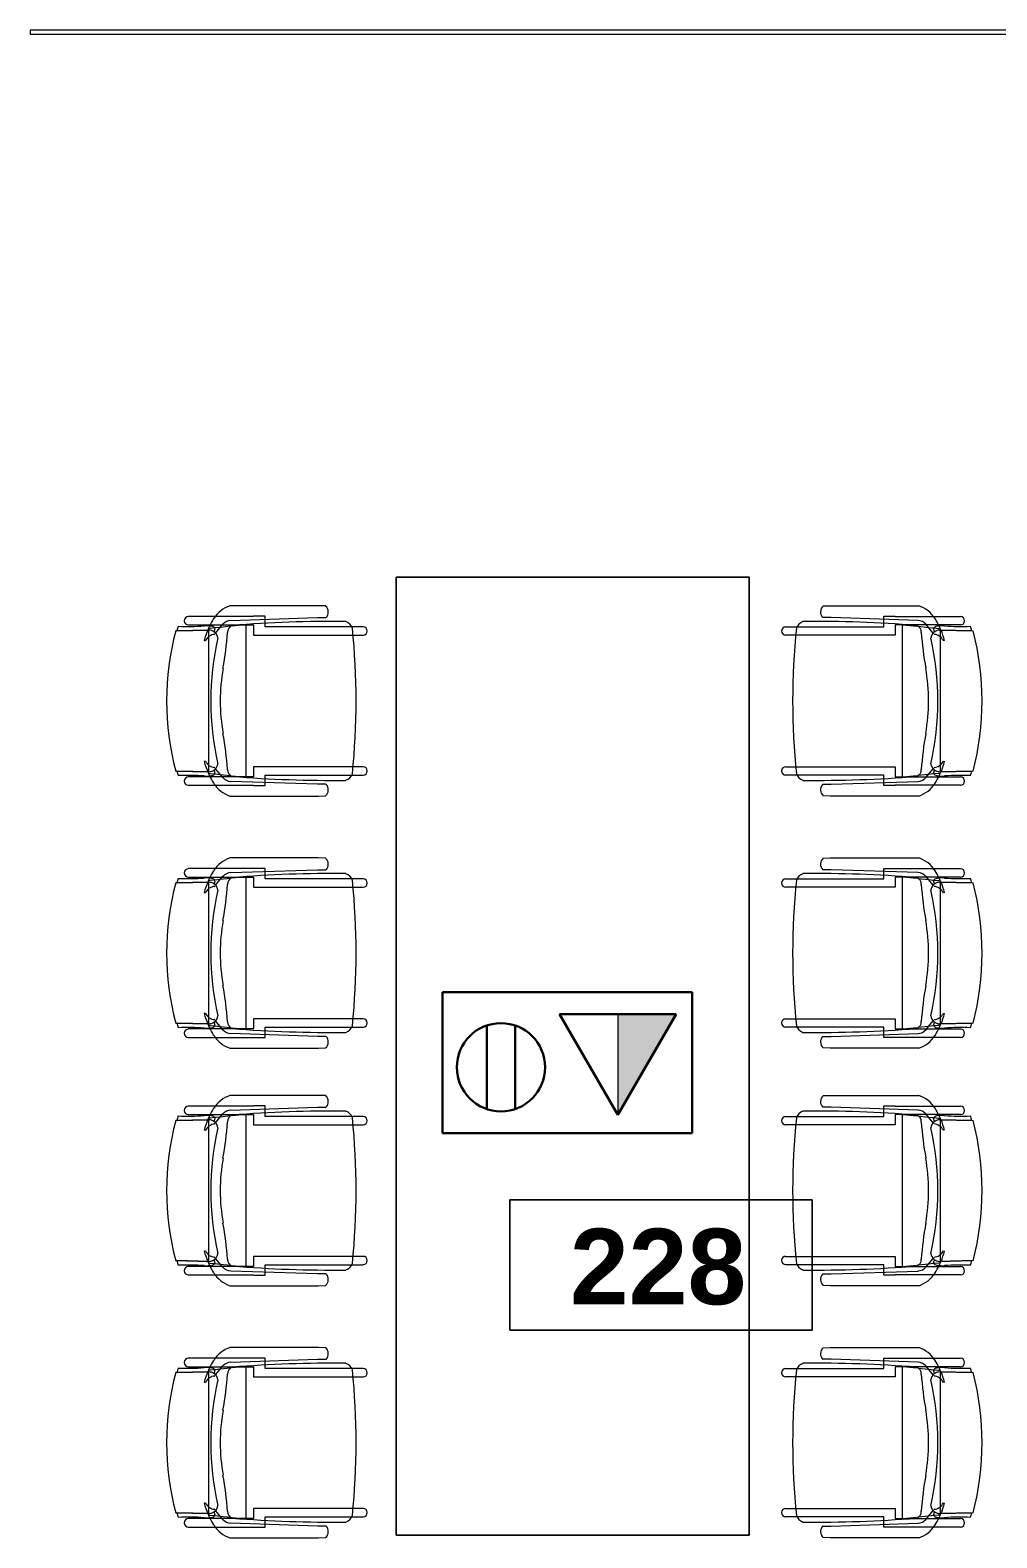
# Model space of a CAD drawing. Header units: inches. Extents: x 1180 to 3050, y -149 to 1363.
# Drawn here: x 2510.4 to 2625.4, y 184.6 to 364 of the extents above; entities that cross this region are included whole.
import ezdxf

# ---------------------------------------------------------------- set-up
doc = ezdxf.new("R2010")
doc.units = ezdxf.units.IN
doc.header["$MEASUREMENT"] = 0
for name, color, linetype, lineweight in [('A-ANNO-NOTE', 131, 'Continuous', 30), ('A-AREA-IDEN', 2, 'Continuous', 9), ('I-FURN', 30, 'Continuous', 9), ('I-WALL', 2, 'Continuous', 13)]:
    doc.layers.add(name, color=color, linetype=linetype, lineweight=lineweight)
doc.styles.add('Swis721 Lt BT_B_1', font='', dxfattribs={"height": 9})
doc.styles.get('Swis721 Lt BT_B_1').set_extended_font_data('Swis721 Lt BT', bold=True)

# ---------------------------------------------------------------- blocks, each defined once
blk = doc.blocks.new('Huge island1 - Huge island-6951062-FIRST FLOOR POWER _ SIGNAL')
at = {"layer": 'I-FURN'}
for p, q in [((2553.91, 298.88), (2553.91, 184.88)), ((2595.91, 298.88), (2553.91, 298.88)), ((2553.91, 298.88), (2595.91, 298.88)), ((2553.91, 184.88), (2553.91, 298.88)), ((2595.91, 184.88), (2595.91, 298.88)), ((2595.91, 298.88), (2595.91, 184.88)), ((2553.91, 184.88), (2595.91, 184.88)), ((2595.91, 184.88), (2553.91, 184.88))]:
    blk.add_line(p, q, dxfattribs=at)
blk = doc.blocks.new('F-Haworth_Chair_X99-Seminar - X99 Seminar Chair with Glides-V114-FIRST FLOOR POWER _ SIGNAL')
at = {"layer": 'I-FURN'}
for p, q in [((-8.34, 11.52), (-8.42, 7.57)), ((-8.42, 7.57), (-8.34, 11.37)), ((8.42, 7.57), (8.34, 11.52)), ((8.34, 11.37), (8.42, 7.57)), ((-10.04, 10.02), (-10.04, 6.81)), ((-9.04, 7.4), (-9.04, 10.02)), ((9.04, 10.02), (9.04, 7.4)), ((10.04, 6.81), (10.04, 10.02)), ((-9.04, 5.99), (-9.04, 7.4)), ((-8.62, 7.42), (-8.68, 6.91)), ((-8.6, 7.6), (-8.62, 7.43)), ((-8.49, 7.6), (-8.56, 7.6)), ((-7.65, 7.6), (-8.4, 7.6)), ((7.65, 7.6), (-7.65, 7.6)), ((-7.18, 7.99), (-7.21, 8.13)), ((7.21, 8.13), (7.18, 7.99)), ((8.4, 7.6), (7.65, 7.6)), ((8.56, 7.6), (8.49, 7.6)), ((8.62, 7.43), (8.6, 7.6)), ((8.68, 6.91), (8.62, 7.42)), ((9.04, 7.4), (9.04, 5.99)), ((-10.04, 6.81), (-10.04, 5)), ((-9.13, 5.92), (-8.07, 6.77)), ((-9.04, 3.62), (-9.04, 5.99)), ((-8.75, 6.22), (-8.88, 4.99)), ((-8.68, 6.87), (-8.75, 6.22)), ((-8.61, 6.81), (-8.23, 6.95)), ((-8.03, 6.81), (-7.95, 6.87)), ((-7.93, 6.88), (-7.93, 6.89)), ((7.93, 6.89), (7.93, 6.88)), ((7.95, 6.87), (8.03, 6.81)), ((8.07, 6.77), (9.13, 5.92)), ((8.23, 6.95), (8.61, 6.81)), ((8.75, 6.22), (8.68, 6.87)), ((8.88, 4.99), (8.75, 6.22)), ((9.04, 5.99), (9.04, 3.62)), ((10.04, 5), (10.04, 6.81)), ((-11.32, 5.06), (-11.32, -5.48)), ((-10.04, 4.99), (-10.04, 2.27)), ((-9.92, -5.36), (-9.57, 4.97)), ((-8.9, 4.8), (-9.07, 3.2)), ((-9.04, 3.43), (-9.04, 3.62)), ((-8.88, 4.99), (-8.89, 4.91)), ((8.89, 4.91), (8.88, 4.99)), ((9.07, 3.2), (8.9, 4.8)), ((9.04, 3.62), (9.04, 3.43)), ((9.57, 4.97), (9.92, -5.36)), ((10.04, 2.27), (10.04, 4.99)), ((11.32, -5.48), (11.32, 5.06)), ((-10.04, 2.27), (-10.07, 2.27)), ((-10.07, 2.27), (-10.07, 0.89)), ((-9.07, 3.2), (-9.07, 3.12)), ((-9.07, 3.12), (9.07, 3.12)), ((-9.04, 3.12), (-9.04, 3.43)), ((-9.04, 2.27), (-9.04, 3.12)), ((-7.83, 2.27), (-9.04, 2.27)), ((-7.83, -9.57), (-7.83, 2.27)), ((9.04, 2.27), (7.83, 2.27)), ((7.83, 2.27), (7.83, -9.57)), ((9.04, 3.43), (9.04, 3.12)), ((9.04, 3.12), (9.04, 2.27)), ((9.07, 3.12), (9.07, 3.2)), ((10.07, 2.27), (10.04, 2.27)), ((10.07, 0.89), (10.07, 2.27)), ((-10.07, 0.89), (-9.71, 0.89)), ((-9.71, 0.89), (-9.2, 0.89)), ((-9.2, 0.89), (-8.82, 0.89)), ((-8.82, 0.89), (-8.82, -9.44)), ((8.82, 0.89), (9.2, 0.89)), ((8.82, -9.44), (8.82, 0.89)), ((9.2, 0.89), (9.71, 0.89)), ((9.71, 0.89), (10.07, 0.89)), ((-9.92, -6.36), (-9.92, -5.36)), ((9.92, -5.36), (9.92, -6.36)), ((-11.32, -5.48), (-11.3, -6.32)), ((11.3, -6.32), (11.32, -5.48)), ((-8.82, -9.44), (-8.82, -10.78)), ((-7.83, -10.78), (-7.83, -9.57)), ((7.83, -9.57), (7.83, -10.78)), ((8.82, -10.78), (8.82, -9.44))]:
    blk.add_line(p, q, dxfattribs=at)
for centre, radius, start, end in [((0, -20.29), 32.89, 75.3075, 104.696), ((-36.06, 10.03), 27.2, 355.9857, 2.5118), ((0, -20.73), 33.17, 104.5766, 105.5522), ((0, -20.73), 33.17, 74.4478, 75.4234), ((36.06, 10.03), 27.2, 177.4882, 184.0143), ((-9.54, 10.02), 0.498, 360, 180), ((9.54, 10.02), 0.498, 360, 180), ((-4.71, -1.15), 9.61, 116.0036, 121.9522), ((-5.2, 7.86), 3.74, 175.9857, 189.9064), ((-4.71, -1.15), 9.61, 113.5094, 116.0036), ((-8.28, 7.33), 0.613, 189.9064, 237.4573), ((-4.71, -1.15), 9.61, 112.927, 113.3607), ((-4.71, -1.15), 9.61, 105.0666, 112.7369), ((-7.37, 7.55), 1.05, 178.8214, 214.7998), ((-7.37, 7.55), 1.05, 178.8214, 264.0446), ((-6.55, 6.76), 1.38, 147.5752, 174.9122), ((-6.55, 6.76), 1.38, 117.0503, 145.9813), ((0, -26.49), 33.83, 77.2285, 102.7715), ((6.55, 6.76), 1.38, 34.0187, 62.9497), ((4.71, -1.15), 9.61, 67.2631, 74.9334), ((7.37, 7.55), 1.05, 275.9554, 1.1786), ((6.55, 6.76), 1.38, 5.0878, 32.4248), ((7.37, 7.55), 1.05, 325.2002, 1.1786), ((4.71, -1.15), 9.61, 66.6393, 67.073), ((4.71, -1.15), 9.61, 63.9964, 66.4906), ((8.28, 7.33), 0.613, 302.5427, 350.0936), ((5.2, 7.86), 3.74, 350.0936, 4.0143), ((4.71, -1.15), 9.61, 58.0478, 63.9964), ((-7.87, 3.92), 3.63, 121.9522, 161.8211), ((-8.18, 4.9), 1.39, 132.8922, 177.1987), ((-11.32, 48.08), 42.84, 274.2301, 280.0233), ((0, -15.97), 22.19, 79.9767, 100.0233), ((11.32, 48.08), 42.84, 259.9767, 265.7699), ((8.18, 4.9), 1.39, 2.8013, 47.1078), ((7.87, 3.92), 3.63, 18.1789, 58.0478), ((144.06, -7.32), 153.52, 175.4787, 180.5251), ((-8.24, 4.59), 0.763, 84.2338, 165.7662), ((8.24, 4.59), 0.763, 14.2338, 95.7662), ((-144.06, -7.32), 153.52, 359.4749, 4.5213), ((-10.58, -5.68), 0.956, 221.8901, 314.1099), ((10.58, -5.68), 0.956, 225.8901, 318.1099), ((-8.21, -8.28), 1.31, 200.0433, 249.9567), ((8.21, -8.28), 1.31, 290.0433, 339.9567), ((0, 75.01), 84.96, 264.1475, 275.8525), ((-8.32, -10.78), 0.495, 180, 360), ((8.32, -10.78), 0.495, 180, 360)]:
    blk.add_arc(centre, radius, start, end, dxfattribs=at)
blk = doc.blocks.new('F-Haworth_Chair_X99-Seminar - X99 Seminar Chair with Glides-V115-FIRST FLOOR POWER _ SIGNAL')
at = {"layer": 'I-FURN'}
for p, q in [((-8.34, 11.52), (-8.42, 7.57)), ((-8.42, 7.57), (-8.34, 11.37)), ((8.42, 7.57), (8.34, 11.52)), ((8.34, 11.37), (8.42, 7.57)), ((-10.04, 10.02), (-10.04, 6.81)), ((-9.04, 7.4), (-9.04, 10.02)), ((9.04, 10.02), (9.04, 7.4)), ((10.04, 6.81), (10.04, 10.02)), ((-9.04, 5.99), (-9.04, 7.4)), ((-8.62, 7.42), (-8.68, 6.91)), ((-8.6, 7.6), (-8.62, 7.43)), ((-8.49, 7.6), (-8.56, 7.6)), ((-7.65, 7.6), (-8.4, 7.6)), ((7.65, 7.6), (-7.65, 7.6)), ((-7.18, 7.99), (-7.21, 8.13)), ((7.21, 8.13), (7.18, 7.99)), ((8.4, 7.6), (7.65, 7.6)), ((8.56, 7.6), (8.49, 7.6)), ((8.62, 7.43), (8.6, 7.6)), ((8.68, 6.91), (8.62, 7.42)), ((9.04, 7.4), (9.04, 5.99)), ((-10.04, 6.81), (-10.04, 5)), ((-9.13, 5.92), (-8.07, 6.77)), ((-9.04, 3.62), (-9.04, 5.99)), ((-8.75, 6.22), (-8.88, 4.99)), ((-8.68, 6.87), (-8.75, 6.22)), ((-8.61, 6.81), (-8.23, 6.95)), ((-8.03, 6.81), (-7.95, 6.87)), ((-7.93, 6.88), (-7.93, 6.89)), ((7.93, 6.89), (7.93, 6.88)), ((7.95, 6.87), (8.03, 6.81)), ((8.07, 6.77), (9.13, 5.92)), ((8.23, 6.95), (8.61, 6.81)), ((8.75, 6.22), (8.68, 6.87)), ((8.88, 4.99), (8.75, 6.22)), ((9.04, 5.99), (9.04, 3.62)), ((10.04, 5), (10.04, 6.81)), ((-11.32, 5.06), (-11.32, -5.48)), ((-10.04, 4.99), (-10.04, 2.27)), ((-9.92, -5.36), (-9.57, 4.97)), ((-8.9, 4.8), (-9.07, 3.2)), ((-9.04, 3.43), (-9.04, 3.62)), ((-8.88, 4.99), (-8.89, 4.91)), ((8.89, 4.91), (8.88, 4.99)), ((9.07, 3.2), (8.9, 4.8)), ((9.04, 3.62), (9.04, 3.43)), ((9.57, 4.97), (9.92, -5.36)), ((10.04, 2.27), (10.04, 4.99)), ((11.32, -5.48), (11.32, 5.06)), ((-10.04, 2.27), (-10.07, 2.27)), ((-10.07, 2.27), (-10.07, 0.89)), ((-9.07, 3.2), (-9.07, 3.12)), ((-9.07, 3.12), (9.07, 3.12)), ((-9.04, 3.12), (-9.04, 3.43)), ((-9.04, 2.27), (-9.04, 3.12)), ((-7.83, 2.27), (-9.04, 2.27)), ((-7.83, -9.57), (-7.83, 2.27)), ((9.04, 2.27), (7.83, 2.27)), ((7.83, 2.27), (7.83, -9.57)), ((9.04, 3.43), (9.04, 3.12)), ((9.04, 3.12), (9.04, 2.27)), ((9.07, 3.12), (9.07, 3.2)), ((10.07, 2.27), (10.04, 2.27)), ((10.07, 0.89), (10.07, 2.27)), ((-10.07, 0.89), (-9.71, 0.89)), ((-9.71, 0.89), (-9.2, 0.89)), ((-9.2, 0.89), (-8.82, 0.89)), ((-8.82, 0.89), (-8.82, -1.17)), ((8.82, 0.89), (9.2, 0.89)), ((8.82, -1.17), (8.82, 0.89)), ((9.2, 0.89), (9.71, 0.89)), ((9.71, 0.89), (10.07, 0.89)), ((-8.82, -1.2), (-8.82, -9.44)), ((8.82, -9.44), (8.82, -1.2)), ((-9.92, -6.36), (-9.92, -5.36)), ((9.92, -5.36), (9.92, -6.36)), ((-11.32, -5.48), (-11.3, -6.32)), ((11.3, -6.32), (11.32, -5.48)), ((-8.82, -9.44), (-8.82, -10.78)), ((-7.83, -10.78), (-7.83, -9.57)), ((7.83, -9.57), (7.83, -10.78)), ((8.82, -10.78), (8.82, -9.44))]:
    blk.add_line(p, q, dxfattribs=at)
for centre, radius, start, end in [((0, -20.29), 32.89, 75.3075, 104.696), ((-36.06, 10.03), 27.2, 355.9857, 2.5118), ((0, -20.73), 33.17, 104.5766, 105.5522), ((0, -20.73), 33.17, 74.4478, 75.4234), ((36.06, 10.03), 27.2, 177.4882, 184.0143), ((-9.54, 10.02), 0.498, 360, 180), ((9.54, 10.02), 0.498, 360, 180), ((-4.71, -1.15), 9.61, 116.0036, 121.9522), ((-5.2, 7.86), 3.74, 175.9857, 189.9064), ((-4.71, -1.15), 9.61, 113.5094, 116.0036), ((-8.28, 7.33), 0.613, 189.9064, 237.4573), ((-4.71, -1.15), 9.61, 112.927, 113.3607), ((-4.71, -1.15), 9.61, 105.0666, 112.7369), ((-7.37, 7.55), 1.05, 178.8214, 214.7998), ((-7.37, 7.55), 1.05, 178.8214, 264.0446), ((-6.55, 6.76), 1.38, 147.5752, 174.9122), ((-6.55, 6.76), 1.38, 117.0503, 145.9813), ((0, -26.49), 33.83, 77.2285, 102.7715), ((6.55, 6.76), 1.38, 34.0187, 62.9497), ((4.71, -1.15), 9.61, 67.2631, 74.9334), ((7.37, 7.55), 1.05, 275.9554, 1.1786), ((6.55, 6.76), 1.38, 5.0878, 32.4248), ((7.37, 7.55), 1.05, 325.2002, 1.1786), ((4.71, -1.15), 9.61, 66.6393, 67.073), ((4.71, -1.15), 9.61, 63.9964, 66.4906), ((8.28, 7.33), 0.613, 302.5427, 350.0936), ((5.2, 7.86), 3.74, 350.0936, 4.0143), ((4.71, -1.15), 9.61, 58.0478, 63.9964), ((-7.87, 3.92), 3.63, 121.9522, 161.8211), ((-8.18, 4.9), 1.39, 132.8922, 177.1987), ((-11.32, 48.08), 42.84, 274.2301, 280.0233), ((0, -15.97), 22.19, 79.9767, 100.0233), ((11.32, 48.08), 42.84, 259.9767, 265.7699), ((8.18, 4.9), 1.39, 2.8013, 47.1078), ((7.87, 3.92), 3.63, 18.1789, 58.0478), ((144.06, -7.32), 153.52, 175.4787, 180.5251), ((-8.24, 4.59), 0.763, 84.2338, 165.7662), ((8.24, 4.59), 0.763, 14.2338, 95.7662), ((-144.06, -7.32), 153.52, 359.4749, 4.5213), ((-10.58, -5.68), 0.956, 221.8901, 314.1099), ((10.58, -5.68), 0.956, 225.8901, 318.1099), ((-8.21, -8.28), 1.31, 200.0433, 249.9567), ((8.21, -8.28), 1.31, 290.0433, 339.9567), ((0, 75.01), 84.96, 264.1475, 275.8525), ((-8.32, -10.78), 0.495, 180, 360), ((8.32, -10.78), 0.495, 180, 360)]:
    blk.add_arc(centre, radius, start, end, dxfattribs=at)
blk = doc.blocks.new('F-Haworth_Chair_X99-Seminar - X99 Seminar Chair with Glides-V116-FIRST FLOOR POWER _ SIGNAL')
at = {"layer": 'I-FURN'}
for p, q in [((-8.34, 11.52), (-8.42, 7.57)), ((-8.42, 7.57), (-8.34, 11.37)), ((8.42, 7.57), (8.34, 11.52)), ((8.34, 11.37), (8.42, 7.57)), ((-10.04, 10.02), (-10.04, 6.81)), ((-9.04, 7.4), (-9.04, 10.02)), ((9.04, 10.02), (9.04, 7.4)), ((10.04, 6.81), (10.04, 10.02)), ((-9.04, 5.99), (-9.04, 7.4)), ((-8.62, 7.42), (-8.68, 6.91)), ((-8.6, 7.6), (-8.62, 7.43)), ((-8.49, 7.6), (-8.56, 7.6)), ((-7.65, 7.6), (-8.4, 7.6)), ((7.65, 7.6), (-7.65, 7.6)), ((-7.18, 7.99), (-7.21, 8.13)), ((7.21, 8.13), (7.18, 7.99)), ((8.4, 7.6), (7.65, 7.6)), ((8.56, 7.6), (8.49, 7.6)), ((8.62, 7.43), (8.6, 7.6)), ((8.68, 6.91), (8.62, 7.42)), ((9.04, 7.4), (9.04, 5.99)), ((-10.04, 6.81), (-10.04, 5)), ((-9.13, 5.92), (-8.07, 6.77)), ((-9.04, 3.62), (-9.04, 5.99)), ((-8.75, 6.22), (-8.88, 4.99)), ((-8.68, 6.87), (-8.75, 6.22)), ((-8.61, 6.81), (-8.23, 6.95)), ((-8.03, 6.81), (-7.95, 6.87)), ((-7.93, 6.88), (-7.93, 6.89)), ((7.93, 6.89), (7.93, 6.88)), ((7.95, 6.87), (8.03, 6.81)), ((8.07, 6.77), (9.13, 5.92)), ((8.23, 6.95), (8.61, 6.81)), ((8.75, 6.22), (8.68, 6.87)), ((8.88, 4.99), (8.75, 6.22)), ((9.04, 5.99), (9.04, 3.62)), ((10.04, 5), (10.04, 6.81)), ((-11.32, 5.06), (-11.32, -5.48)), ((-10.04, 4.99), (-10.04, 2.27)), ((-9.92, -5.36), (-9.57, 4.97)), ((-8.9, 4.8), (-9.07, 3.2)), ((-9.04, 3.43), (-9.04, 3.62)), ((-8.88, 4.99), (-8.89, 4.91)), ((8.89, 4.91), (8.88, 4.99)), ((9.07, 3.2), (8.9, 4.8)), ((9.04, 3.62), (9.04, 3.43)), ((9.57, 4.97), (9.92, -5.36)), ((10.04, 2.27), (10.04, 4.99)), ((11.32, -5.48), (11.32, 5.06)), ((-10.04, 2.27), (-10.07, 2.27)), ((-10.07, 2.27), (-10.07, 0.89)), ((-9.07, 3.2), (-9.07, 3.12)), ((-9.07, 3.12), (9.07, 3.12)), ((-9.04, 3.12), (-9.04, 3.43)), ((-9.04, 2.27), (-9.04, 3.12)), ((-7.83, 2.27), (-9.04, 2.27)), ((-7.83, -9.57), (-7.83, 2.27)), ((9.04, 2.27), (7.83, 2.27)), ((7.83, 2.27), (7.83, -9.57)), ((9.04, 3.43), (9.04, 3.12)), ((9.04, 3.12), (9.04, 2.27)), ((9.07, 3.12), (9.07, 3.2)), ((10.07, 2.27), (10.04, 2.27)), ((10.07, 0.89), (10.07, 2.27)), ((-10.07, 0.89), (-9.71, 0.89)), ((-9.71, 0.89), (-9.2, 0.89)), ((-9.2, 0.89), (-8.82, 0.89)), ((-8.82, 0.89), (-8.82, -9.44)), ((8.82, 0.89), (9.2, 0.89)), ((8.82, -9.44), (8.82, 0.89)), ((9.2, 0.89), (9.71, 0.89)), ((9.71, 0.89), (10.07, 0.89)), ((-9.92, -6.36), (-9.92, -5.36)), ((9.92, -5.36), (9.92, -6.36)), ((-11.32, -5.48), (-11.3, -6.32)), ((11.3, -6.32), (11.32, -5.48)), ((-8.82, -9.44), (-8.82, -10.78)), ((-7.83, -10.78), (-7.83, -9.57)), ((7.83, -9.57), (7.83, -10.78)), ((8.82, -10.78), (8.82, -9.44))]:
    blk.add_line(p, q, dxfattribs=at)
for centre, radius, start, end in [((0, -20.29), 32.89, 75.3075, 104.696), ((-36.06, 10.03), 27.2, 355.9857, 2.5118), ((0, -20.73), 33.17, 104.5766, 105.5522), ((0, -20.73), 33.17, 74.4478, 75.4234), ((36.06, 10.03), 27.2, 177.4882, 184.0143), ((-9.54, 10.02), 0.498, 360, 180), ((9.54, 10.02), 0.498, 360, 180), ((-4.71, -1.15), 9.61, 116.0036, 121.9522), ((-5.2, 7.86), 3.74, 175.9857, 189.9064), ((-4.71, -1.15), 9.61, 113.5094, 116.0036), ((-8.28, 7.33), 0.613, 189.9064, 237.4573), ((-4.71, -1.15), 9.61, 112.927, 113.3607), ((-4.71, -1.15), 9.61, 105.0666, 112.7369), ((-7.37, 7.55), 1.05, 178.8214, 214.7998), ((-7.37, 7.55), 1.05, 178.8214, 264.0446), ((-6.55, 6.76), 1.38, 147.5752, 174.9122), ((-6.55, 6.76), 1.38, 117.0503, 146.3262), ((0, -26.49), 33.83, 77.2285, 102.7715), ((6.55, 6.76), 1.38, 34.0187, 62.9497), ((4.71, -1.15), 9.61, 67.2631, 74.9334), ((7.37, 7.55), 1.05, 275.9554, 1.1786), ((6.55, 6.76), 1.38, 5.0878, 32.4248), ((7.37, 7.55), 1.05, 325.2002, 1.1786), ((4.71, -1.15), 9.61, 66.6393, 67.073), ((4.71, -1.15), 9.61, 63.9964, 66.4906), ((8.28, 7.33), 0.613, 302.5427, 350.0936), ((5.2, 7.86), 3.74, 350.0936, 4.0143), ((4.71, -1.15), 9.61, 58.0478, 63.9964), ((-7.87, 3.92), 3.63, 121.9522, 161.8211), ((-8.18, 4.9), 1.39, 132.8922, 177.1987), ((-11.32, 48.08), 42.84, 274.2301, 280.0233), ((0, -15.97), 22.19, 79.9767, 100.0233), ((11.32, 48.08), 42.84, 259.9767, 265.7699), ((8.18, 4.9), 1.39, 2.8013, 47.1078), ((7.87, 3.92), 3.63, 18.1789, 58.0478), ((144.06, -7.32), 153.52, 175.4787, 180.5251), ((-8.24, 4.59), 0.763, 84.2338, 165.7662), ((8.24, 4.59), 0.763, 14.2338, 95.7662), ((-144.06, -7.32), 153.52, 359.4749, 4.5213), ((-10.58, -5.68), 0.956, 221.8901, 314.1099), ((10.58, -5.68), 0.956, 225.8901, 318.1099), ((-8.21, -8.28), 1.31, 200.0433, 249.9567), ((8.21, -8.28), 1.31, 290.0433, 339.9567), ((0, 75.01), 84.96, 264.1475, 275.8525), ((-8.32, -10.78), 0.495, 180, 360), ((8.32, -10.78), 0.495, 180, 360)]:
    blk.add_arc(centre, radius, start, end, dxfattribs=at)
blk = doc.blocks.new('F-Haworth_Chair_X99-Seminar - X99 Seminar Chair with Glides-V117-FIRST FLOOR POWER _ SIGNAL')
at = {"layer": 'I-FURN'}
for p, q in [((-8.82, 9.44), (-8.82, 10.78)), ((-7.83, 10.78), (-7.83, 9.57)), ((7.83, 9.57), (7.83, 10.78)), ((8.82, 10.78), (8.82, 9.44)), ((-8.82, -0.89), (-8.82, 9.44)), ((-7.83, 9.57), (-7.83, -2.27)), ((7.83, -2.27), (7.83, 9.57)), ((8.82, 9.44), (8.82, -0.89)), ((-11.32, 5.48), (-11.3, 6.32)), ((-11.32, -5.06), (-11.32, 5.48)), ((-9.92, 6.36), (-9.92, 5.36)), ((9.92, 5.36), (9.92, 6.36)), ((11.3, 6.32), (11.32, 5.48)), ((11.32, 5.48), (11.32, -5.06)), ((-9.92, 5.36), (-9.57, -4.97)), ((9.57, -4.97), (9.92, 5.36)), ((-10.07, -0.89), (-9.71, -0.89)), ((-10.07, -2.27), (-10.07, -0.89)), ((-9.71, -0.89), (-9.2, -0.89)), ((-9.2, -0.89), (-8.82, -0.89)), ((8.82, -0.89), (9.2, -0.89)), ((9.2, -0.89), (9.71, -0.89)), ((9.71, -0.89), (10.07, -0.89)), ((10.07, -0.89), (10.07, -2.27)), ((-10.04, -2.27), (-10.07, -2.27)), ((-10.04, -4.99), (-10.04, -2.27)), ((-9.07, -3.12), (9.07, -3.12)), ((-9.07, -3.2), (-9.07, -3.12)), ((-8.9, -4.8), (-9.07, -3.2)), ((-9.04, -2.27), (-9.04, -3.12)), ((-7.83, -2.27), (-9.04, -2.27)), ((-9.04, -3.12), (-9.04, -3.43)), ((-9.04, -3.43), (-9.04, -3.62)), ((9.04, -2.27), (7.83, -2.27)), ((9.07, -3.2), (8.9, -4.8)), ((9.04, -3.12), (9.04, -2.27)), ((9.04, -3.43), (9.04, -3.12)), ((9.04, -3.62), (9.04, -3.43)), ((9.07, -3.12), (9.07, -3.2)), ((10.04, -2.27), (10.04, -4.99)), ((10.07, -2.27), (10.04, -2.27)), ((-10.04, -6.81), (-10.04, -5)), ((-9.04, -3.62), (-9.04, -5.99)), ((-8.88, -4.99), (-8.89, -4.91)), ((-8.75, -6.22), (-8.88, -4.99)), ((8.88, -4.99), (8.75, -6.22)), ((8.89, -4.91), (8.88, -4.99)), ((9.04, -5.99), (9.04, -3.62)), ((10.04, -5), (10.04, -6.81)), ((-10.04, -10.02), (-10.04, -6.81)), ((-9.13, -5.92), (-8.07, -6.77)), ((-9.04, -5.99), (-9.04, -7.4)), ((-8.68, -6.87), (-8.75, -6.22)), ((-8.62, -7.42), (-8.68, -6.87)), ((-8.61, -6.81), (-8.23, -6.95)), ((-8.03, -6.81), (-7.95, -6.87)), ((7.95, -6.87), (8.03, -6.81)), ((8.07, -6.77), (9.13, -5.92)), ((8.23, -6.95), (8.61, -6.81)), ((8.68, -6.87), (8.62, -7.42)), ((8.75, -6.22), (8.68, -6.87)), ((9.04, -7.4), (9.04, -5.99)), ((10.04, -6.81), (10.04, -10.02)), ((-9.04, -7.4), (-9.04, -10.02)), ((-8.6, -7.6), (-8.62, -7.43)), ((-8.49, -7.6), (-8.56, -7.6)), ((-8.42, -7.57), (-8.34, -11.37)), ((-8.34, -11.52), (-8.42, -7.57)), ((-7.65, -7.6), (-8.4, -7.6)), ((7.65, -7.6), (-7.65, -7.6)), ((-7.18, -7.99), (-7.21, -8.13)), ((7.21, -8.13), (7.18, -7.99)), ((8.4, -7.6), (7.65, -7.6)), ((8.34, -11.37), (8.42, -7.57)), ((8.42, -7.57), (8.34, -11.52)), ((8.56, -7.6), (8.49, -7.6)), ((8.62, -7.43), (8.6, -7.6)), ((9.04, -10.02), (9.04, -7.4))]:
    blk.add_line(p, q, dxfattribs=at)
for centre, radius, start, end in [((-8.32, 10.78), 0.495, 0, 180), ((8.32, 10.78), 0.495, 0, 180), ((-8.21, 8.28), 1.31, 110.0433, 159.9567), ((0, -75.01), 84.96, 84.1475, 95.8525), ((8.21, 8.28), 1.31, 20.0433, 69.9567), ((144.06, 7.32), 153.52, 179.4749, 184.5213), ((-144.06, 7.32), 153.52, 355.4787, 0.5251), ((-10.58, 5.68), 0.956, 45.8901, 138.1099), ((10.58, 5.68), 0.956, 41.8901, 134.1099), ((-7.87, -3.92), 3.63, 198.1789, 238.0478), ((-8.18, -4.9), 1.39, 182.8013, 227.1078), ((-8.24, -4.59), 0.763, 194.2338, 275.7662), ((-11.32, -48.08), 42.84, 79.9767, 85.7699), ((11.32, -48.08), 42.84, 94.2301, 100.0233), ((8.24, -4.59), 0.763, 264.2338, 345.7662), ((8.18, -4.9), 1.39, 312.8922, 357.1987), ((7.87, -3.92), 3.63, 301.9522, 341.8211), ((-4.71, 1.15), 9.61, 238.0478, 243.9964), ((-8.28, -7.33), 0.613, 122.5427, 170.0936), ((-7.37, -7.55), 1.05, 95.9554, 181.1786), ((-7.37, -7.55), 1.05, 145.2002, 181.1786), ((-6.55, -6.76), 1.38, 185.0878, 212.4248), ((0, 26.49), 33.83, 257.2285, 282.7715), ((0, 15.97), 22.19, 259.9767, 280.0233), ((7.37, -7.55), 1.05, 358.8214, 84.0446), ((6.55, -6.76), 1.38, 327.5752, 354.9122), ((7.37, -7.55), 1.05, 358.8214, 34.7998), ((8.28, -7.33), 0.613, 9.9064, 57.4573), ((4.71, 1.15), 9.61, 296.0036, 301.9522), ((-5.2, -7.86), 3.74, 170.0936, 184.0143), ((-36.06, -10.03), 27.2, 357.4882, 4.0143), ((-4.71, 1.15), 9.61, 243.9964, 246.4906), ((-4.71, 1.15), 9.61, 246.6393, 247.073), ((-4.71, 1.15), 9.61, 247.2631, 254.9334), ((-6.55, -6.76), 1.38, 214.0187, 242.9497), ((6.55, -6.76), 1.38, 297.0503, 325.9813), ((4.71, 1.15), 9.61, 285.0666, 292.7369), ((4.71, 1.15), 9.61, 292.927, 293.3607), ((4.71, 1.15), 9.61, 293.5094, 296.0036), ((36.06, -10.03), 27.2, 175.9857, 182.5118), ((5.2, -7.86), 3.74, 355.9857, 9.9064), ((-9.54, -10.02), 0.498, 180, 0), ((9.54, -10.02), 0.498, 180, 0), ((0, 20.73), 33.17, 254.4478, 255.4234), ((0, 20.29), 32.89, 255.304, 284.6925), ((0, 20.73), 33.17, 284.5766, 285.5522)]:
    blk.add_arc(centre, radius, start, end, dxfattribs=at)
blk = doc.blocks.new('F-Haworth_Chair_X99-Seminar - X99 Seminar Chair with Glides-V118-FIRST FLOOR POWER _ SIGNAL')
at = {"layer": 'I-FURN'}
for p, q in [((-8.82, 9.44), (-8.82, 10.78)), ((-7.83, 10.78), (-7.83, 9.57)), ((7.83, 9.57), (7.83, 10.78)), ((8.82, 10.78), (8.82, 9.44)), ((-8.82, -0.89), (-8.82, 9.44)), ((-7.83, 9.57), (-7.83, -2.27)), ((7.83, -2.27), (7.83, 9.57)), ((8.82, 9.44), (8.82, -0.89)), ((-11.32, 5.48), (-11.3, 6.32)), ((-11.32, -5.06), (-11.32, 5.48)), ((-9.92, 6.36), (-9.92, 5.36)), ((9.92, 5.36), (9.92, 6.36)), ((11.3, 6.32), (11.32, 5.48)), ((11.32, 5.48), (11.32, -5.06)), ((-9.92, 5.36), (-9.57, -4.97)), ((9.57, -4.97), (9.92, 5.36)), ((-10.07, -0.89), (-9.71, -0.89)), ((-10.07, -2.27), (-10.07, -0.89)), ((-9.71, -0.89), (-9.2, -0.89)), ((-9.2, -0.89), (-8.82, -0.89)), ((8.82, -0.89), (9.2, -0.89)), ((9.2, -0.89), (9.71, -0.89)), ((9.71, -0.89), (10.07, -0.89)), ((10.07, -0.89), (10.07, -2.27)), ((-10.04, -2.27), (-10.07, -2.27)), ((-10.04, -4.99), (-10.04, -2.27)), ((-9.07, -3.12), (9.07, -3.12)), ((-9.07, -3.2), (-9.07, -3.12)), ((-8.9, -4.8), (-9.07, -3.2)), ((-9.04, -2.27), (-9.04, -3.12)), ((-7.83, -2.27), (-9.04, -2.27)), ((-9.04, -3.12), (-9.04, -3.43)), ((-9.04, -3.43), (-9.04, -3.62)), ((9.04, -2.27), (7.83, -2.27)), ((9.07, -3.2), (8.9, -4.8)), ((9.04, -3.12), (9.04, -2.27)), ((9.04, -3.43), (9.04, -3.12)), ((9.04, -3.62), (9.04, -3.43)), ((9.07, -3.12), (9.07, -3.2)), ((10.04, -2.27), (10.04, -4.99)), ((10.07, -2.27), (10.04, -2.27)), ((-10.04, -6.81), (-10.04, -5)), ((-9.04, -3.62), (-9.04, -5.99)), ((-8.88, -4.99), (-8.89, -4.91)), ((-8.75, -6.22), (-8.88, -4.99)), ((8.88, -4.99), (8.75, -6.22)), ((8.89, -4.91), (8.88, -4.99)), ((9.04, -5.99), (9.04, -3.62)), ((10.04, -5), (10.04, -6.81)), ((-10.04, -10.02), (-10.04, -6.81)), ((-9.13, -5.92), (-8.07, -6.77)), ((-9.04, -5.99), (-9.04, -7.4)), ((-8.68, -6.87), (-8.75, -6.22)), ((-8.62, -7.42), (-8.68, -6.87)), ((-8.61, -6.81), (-8.23, -6.95)), ((-8.03, -6.81), (-7.95, -6.87)), ((7.95, -6.87), (8.03, -6.81)), ((8.07, -6.77), (9.13, -5.92)), ((8.23, -6.95), (8.61, -6.81)), ((8.68, -6.87), (8.62, -7.42)), ((8.75, -6.22), (8.68, -6.87)), ((9.04, -7.4), (9.04, -5.99)), ((10.04, -6.81), (10.04, -10.02)), ((-9.04, -7.4), (-9.04, -10.02)), ((-8.6, -7.6), (-8.62, -7.43)), ((-8.49, -7.6), (-8.56, -7.6)), ((-8.42, -7.57), (-8.34, -11.37)), ((-8.34, -11.52), (-8.42, -7.57)), ((-7.65, -7.6), (-8.4, -7.6)), ((7.65, -7.6), (-7.65, -7.6)), ((-7.18, -7.99), (-7.21, -8.13)), ((7.21, -8.13), (7.18, -7.99)), ((8.4, -7.6), (7.65, -7.6)), ((8.34, -11.37), (8.42, -7.57)), ((8.42, -7.57), (8.34, -11.52)), ((8.56, -7.6), (8.49, -7.6)), ((8.62, -7.43), (8.6, -7.6)), ((9.04, -10.02), (9.04, -7.4))]:
    blk.add_line(p, q, dxfattribs=at)
for centre, radius, start, end in [((-8.32, 10.78), 0.495, 0, 180), ((8.32, 10.78), 0.495, 0, 180), ((-8.21, 8.28), 1.31, 110.0433, 159.9567), ((0, -75.01), 84.96, 84.1475, 95.8525), ((8.21, 8.28), 1.31, 20.0433, 69.9567), ((144.06, 7.32), 153.52, 179.4749, 184.5213), ((-144.06, 7.32), 153.52, 355.4787, 0.5251), ((-10.58, 5.68), 0.956, 45.8901, 138.1099), ((10.58, 5.68), 0.956, 41.8901, 134.1099), ((-7.87, -3.92), 3.63, 198.1789, 238.0478), ((-8.18, -4.9), 1.39, 182.8013, 227.1078), ((-8.24, -4.59), 0.763, 194.2338, 275.7662), ((-11.32, -48.08), 42.84, 79.9767, 85.7699), ((11.32, -48.08), 42.84, 94.2301, 100.0233), ((8.24, -4.59), 0.763, 264.2338, 345.7662), ((8.18, -4.9), 1.39, 312.8922, 357.1987), ((7.87, -3.92), 3.63, 301.9522, 341.8211), ((-4.71, 1.15), 9.61, 238.0478, 243.9964), ((-8.28, -7.33), 0.613, 122.5427, 170.0936), ((-7.37, -7.55), 1.05, 95.9554, 181.1786), ((-7.37, -7.55), 1.05, 145.2002, 181.1786), ((-6.55, -6.76), 1.38, 185.0878, 212.4248), ((0, 26.49), 33.83, 257.2285, 282.7715), ((0, 15.97), 22.19, 259.9767, 280.0233), ((7.37, -7.55), 1.05, 358.8214, 84.0446), ((6.55, -6.76), 1.38, 327.5752, 354.9122), ((7.37, -7.55), 1.05, 358.8214, 34.7998), ((8.28, -7.33), 0.613, 9.9064, 57.4573), ((4.71, 1.15), 9.61, 296.0036, 301.9522), ((-5.2, -7.86), 3.74, 170.0936, 184.0143), ((-36.06, -10.03), 27.2, 357.4882, 4.0143), ((-4.71, 1.15), 9.61, 243.9964, 246.4906), ((-4.71, 1.15), 9.61, 246.6393, 247.073), ((-4.71, 1.15), 9.61, 247.2631, 254.9334), ((-6.55, -6.76), 1.38, 213.6738, 242.9497), ((6.55, -6.76), 1.38, 297.0503, 325.9813), ((4.71, 1.15), 9.61, 285.0666, 292.7369), ((4.71, 1.15), 9.61, 292.927, 293.3607), ((4.71, 1.15), 9.61, 293.5094, 296.0036), ((36.06, -10.03), 27.2, 175.9857, 182.5118), ((5.2, -7.86), 3.74, 355.9857, 9.9064), ((-9.54, -10.02), 0.498, 180, 0), ((9.54, -10.02), 0.498, 180, 0), ((0, 20.73), 33.17, 254.4478, 255.4234), ((0, 20.29), 32.89, 255.304, 284.6925), ((0, 20.73), 33.17, 284.5766, 285.5522)]:
    blk.add_arc(centre, radius, start, end, dxfattribs=at)
blk = doc.blocks.new('Room Tag - Number Only-4120135-FIRST FLOOR POWER _ SIGNAL')
at = {"layer": 'A-AREA-IDEN'}
for p, q in [((-0.1881, -0.1636), (-0.1881, -0.0018)), ((-0.1881, -0.0018), (0.1869, -0.0018)), ((0.1869, -0.0018), (-0.1881, -0.0018)), ((-0.1881, -0.0018), (-0.1881, -0.1636)), ((0.1869, -0.0018), (0.1869, -0.1636)), ((0.1869, -0.1636), (0.1869, -0.0018)), ((0.1869, -0.1636), (-0.1881, -0.1636)), ((-0.1881, -0.1636), (0.1869, -0.1636))]:
    blk.add_line(p, q, dxfattribs=at)

msp = doc.modelspace()

# ---------------------------------------------------------------- hatches: boundary and pattern name
at = {"layer": 'A-ANNO-NOTE', "lineweight": 9}
msp.add_hatch(color=256, dxfattribs=at).paths.add_polyline_path([(2580.3, 234.91), (2587.23, 246.91), (2580.3, 246.91), (2580.3, 240.3)], flags=0)

# ---------------------------------------------------------------- linework, layer by layer
at = {"layer": 'A-ANNO-NOTE'}
for p, q in [((2559.42, 249.53), (2589.14, 249.53)), ((2559.42, 232.72), (2559.42, 249.53)), ((2589.14, 249.53), (2589.14, 232.72)), ((2573.37, 246.91), (2587.23, 246.91)), ((2580.3, 234.91), (2573.37, 246.91)), ((2587.23, 246.91), (2580.3, 234.91)), ((2564.71, 235.61), (2564.71, 245.55)), ((2568.08, 235.61), (2568.08, 245.55)), ((2589.14, 232.72), (2559.42, 232.72))]:
    msp.add_line(p, q, dxfattribs=at)
at = {"layer": 'A-ANNO-NOTE', "lineweight": 9}
for p, q in [((2580.3, 246.91), (2580.3, 234.91)), ((2580.3, 234.91), (2587.23, 246.91)), ((2587.23, 246.91), (2580.3, 246.91))]:
    msp.add_line(p, q, dxfattribs=at)
at = {"layer": 'A-ANNO-NOTE'}
msp.add_circle((2566.39, 240.58), 5.25, dxfattribs=at)
at = {"layer": 'I-WALL'}
for p, q in [((2642.36, 364), (2510.36, 364)), ((2510.36, 364), (2510.36, 363.5)), ((2510.36, 363.5), (2642.36, 363.5))]:
    msp.add_line(p, q, dxfattribs=at)

# ---------------------------------------------------------------- block references
at = {"layer": 'A-AREA-IDEN', "xscale": 95.99999999999994, "yscale": 95.99999999999994, "zscale": 95.99999999999994}
msp.add_blockref('Room Tag - Number Only-4120135-FIRST FLOOR POWER _ SIGNAL', (2585.49, 224.98), dxfattribs=at)
at = {"layer": 'I-FURN'}
msp.add_blockref('Huge island1 - Huge island-6951062-FIRST FLOOR POWER _ SIGNAL', (0, 0), dxfattribs=at)
for name, p, rotation in [('F-Haworth_Chair_X99-Seminar - X99 Seminar Chair with Glides-V114-FIRST FLOOR POWER _ SIGNAL', (2539.2, 284.17), 89.99999999999982), ('F-Haworth_Chair_X99-Seminar - X99 Seminar Chair with Glides-V117-FIRST FLOOR POWER _ SIGNAL', (2611.05, 284.17), 90.0000000000002), ('F-Haworth_Chair_X99-Seminar - X99 Seminar Chair with Glides-V115-FIRST FLOOR POWER _ SIGNAL', (2539.2, 254.17), 89.99999999999982), ('F-Haworth_Chair_X99-Seminar - X99 Seminar Chair with Glides-V117-FIRST FLOOR POWER _ SIGNAL', (2611.05, 254.17), 90.0000000000002), ('F-Haworth_Chair_X99-Seminar - X99 Seminar Chair with Glides-V115-FIRST FLOOR POWER _ SIGNAL', (2539.2, 225.9), 89.9999999999999), ('F-Haworth_Chair_X99-Seminar - X99 Seminar Chair with Glides-V117-FIRST FLOOR POWER _ SIGNAL', (2611.05, 225.9), 90.00000000000011), ('F-Haworth_Chair_X99-Seminar - X99 Seminar Chair with Glides-V116-FIRST FLOOR POWER _ SIGNAL', (2539.2, 195.9), 89.9999999999999), ('F-Haworth_Chair_X99-Seminar - X99 Seminar Chair with Glides-V118-FIRST FLOOR POWER _ SIGNAL', (2611.05, 195.9), 90.00000000000011)]:
    msp.add_blockref(name, p, dxfattribs=dict(at, rotation=rotation))

# ---------------------------------------------------------------- texts
at = {"layer": 'A-AREA-IDEN', "insert": (2574.6, 221.36), "char_height": 9, "width": 25.452, "attachment_point": 1, "style": 'Swis721 Lt BT_B_1'}
msp.add_mtext('228', dxfattribs=at)

doc.saveas('drawing.dxf')
